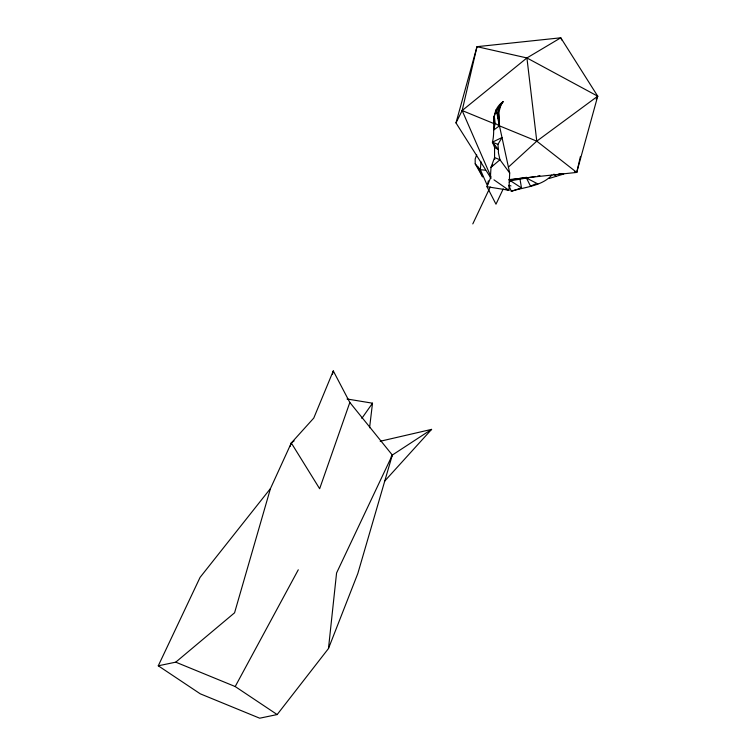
<?xml version="1.0" encoding="UTF-8"?>
<svg xmlns="http://www.w3.org/2000/svg" width="756" height="756" viewBox="0 0 756 756"><rect width="100%" height="100%" fill="white"/><g stroke="black" fill="none" stroke-linecap="round" stroke-linejoin="round"><path stroke-width="1.13" d="M491.06 178.34L455.991 122.916L476.989 46.674L560.772 37.8L597.722 96.192L576.724 172.425L536.779 141.155L499.47 125.855L495.161 123.408L494.008 123.615C492.496 114.77 497.968 108.023 503.08 101.654C488.981 111.519 496.125 128.18 492.43 142.147L494.622 147.458L498.421 149.669L498.402 152.731L499.962 159.752L509.695 173.02L508.93 190.257L486.977 186.704L490.342 178.369L491.013 167.378L494.566 157.569L494.556 145.105M509.695 173.02L497.769 118.012L498.724 107.806M481.005 161.793L480.344 169.694L487.308 185.437L488.367 180.854M328.473 648.544L357.815 573.52L392.326 455.055L349.83 402.466L333.292 370.922L313.768 418.068L291.306 442.969L270.468 488.537L200.066 577.395L158.278 665.8L200.255 693.819L259.695 718.2L277.168 714.562L328.473 648.544L336.571 572.991L392.326 455.055L431.6 429.38L380.202 441.258M369.58 427.773L372.51 403.194L347.042 398.988M493.819 119.183L494.282 115.97L495.161 123.408L493.772 129.956L499.47 125.855L498.686 112.852L500.784 105.519L500.075 105.16L497.741 108.817M455.991 122.916L462.162 110.556L476.989 46.674L526.923 57.947L597.722 96.192L596.182 99.282M509.232 179.578L576.724 172.425L580.428 156.464M332.489 374.305L333.292 370.922M270.468 488.537L234.568 612.804L175.751 662.162L158.278 665.8M290.191 446.333L291.306 442.969L294.131 440.871M349.83 402.466L319.646 488.726L291.306 442.969M476.686 154.81L475.165 159.053L475.212 163.854L482.583 176.762L482.082 174.645M472.802 223.899L490.247 186.997M503.241 188.858L495.983 204.196L486.977 186.704M175.751 662.162L235.201 686.543L298.28 569.788M498.478 109.384L503.08 101.654M497.911 144.396L502.003 137.545L492.43 142.147L498.421 149.669L497.911 144.396L492.43 142.147M391.107 457.021L392.326 455.055M492.714 164.751L491.013 167.378L499.962 159.752L494.566 157.569L494.764 159.403M361.831 418.38L372.51 403.194M510.98 185.948L508.807 185.277L511.302 191.268C524.957 186.845 541.646 186.363 551.908 175.061M384.445 481.374L431.6 429.38M508.41 167.133L536.779 141.155L597.722 96.192M491.069 177.017L462.162 110.556L526.923 57.947L560.772 37.8L561.708 39.945M509.166 182.177L510.962 180.731L535.409 176.469M535.465 183.973L530.542 186.203L526.45 178.029L537.894 183.944M519.646 188.613L521.498 187.951L520.005 179.153M511.302 191.268L521.498 187.951L508.93 179.73M549.215 178.454L563.645 174.041L559.034 173.738M497.155 109.733L495.841 110.083L496.465 110.14L497.108 113.504M537.648 176.082L539.888 175.694M509.213 180.126L526.696 177.301M559.298 173.814L563.645 174.041M485.522 170.232L480.344 169.694L475.212 163.854M574.447 171.914L576.724 172.425M505.613 189.255L508.93 190.257L493.98 179.852M462.162 110.556L494.008 123.615M235.201 686.543L277.168 714.562M553.95 174.107L556.01 176.328M477.773 166.774L482.583 176.762M498.61 121.366L499.47 125.855L498.573 111.208M496.465 110.14L497.769 118.012M526.923 57.947L536.779 141.155"/></g></svg>
